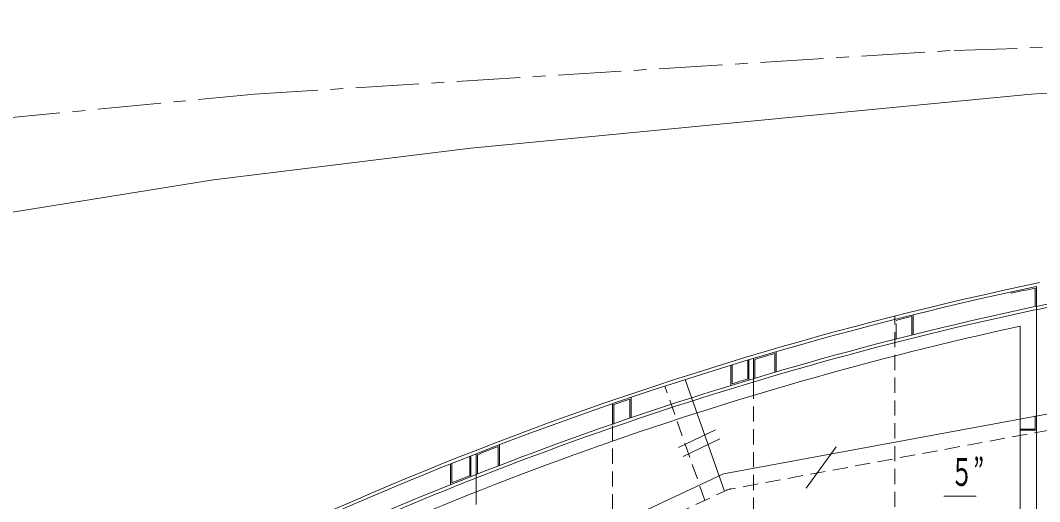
# Model space of a CAD drawing. Units: millimetres, scale not verified. Extents: x -28714 to 28714, y -20310 to 20310.
# Drawn here: x -16330 to -12307, y 2112 to 4011 of the extents above; entities that cross this region are included whole.
import ezdxf
from ezdxf.enums import TextEntityAlignment as Align

# ---------------------------------------------------------------- set-up
doc = ezdxf.new("R2010")
doc.units = ezdxf.units.MM
doc.header["$LTSCALE"] = 50
doc.linetypes.add('CHAIN1', pattern=[8, 5, -1, 1, -1])
doc.linetypes.add('DASHED1', pattern=[1.8, 1.2, -0.6])
for name, color, linetype, lineweight in [('0-0_0', 3, 'Continuous', 18), ('0-1', 4, 'CHAIN1', 18), ('0-2_寸法', 2, 'Continuous', 18)]:
    doc.layers.add(name, color=color, linetype=linetype, lineweight=lineweight)
doc.styles.add('ＭＳ ゴシック', font='')
doc.styles.get('ＭＳ ゴシック').set_extended_font_data('MS Gothic')

msp = doc.modelspace()

# ---------------------------------------------------------------- linework, layer by layer
at = {"layer": '0-0_0'}
for p, q in [((-12419.85, 2939.43), (-12418.53, 2934.52)), ((-12324.79, 2881.96), (-12324.79, 2954.66)), ((-12319.71, -3528.35), (-12319.71, 2960.92)), ((-12811.56, 2842.72), (-12811.56, 2769.42)), ((-12806.48, 2849.22), (-12806.48, 2770.69)), ((-12383.21, -3423.87), (-12383.21, 2804.43)), ((-13351.39, 2696.93), (-13351.39, 2622.84)), ((-13346.31, 2703.71), (-13346.31, 2624.33)), ((-13459.17, 2670.34), (-13459.17, 2596.07)), ((-13454.09, 2671.87), (-13454.09, 2592.3)), ((-13435.77, 2531.5), (-13435.77, 2677.35)), ((-13430.69, 2599.33), (-13430.69, 2673.56)), ((-13525.22, 2650.34), (-13525.22, 2570.64)), ((-13520.14, 2651.89), (-13520.14, 2577.52)), ((-13551.03, 2152.78), (-13705.33, 2593.99)), ((-13992.96, 2498.42), (-13992.96, 2417.81)), ((-13987.88, 2494.8), (-13987.88, 2417.81)), ((-13923.67, 2516.71), (-13923.67, 2441.61)), ((-13918.59, 2523.8), (-13918.59, 2443.33)), ((-13731.89, 2325.94), (-13586.6, 2395.55)), ((-14438.66, 2334.33), (-14438.66, 2254.89)), ((-13714.07, 2290.33), (-13568.78, 2359.94)), ((-14551.14, 2292.92), (-14551.14, 2211.03)), ((-14531.09, 2150.68), (-14531.09, 2300.78)), ((-14526.01, 2220.93), (-14526.01, 2297.31)), ((-14443.74, 2329.12), (-14443.74, 2254.89)), ((-13109.78, 2327.76), (-13228.47, 2164.9)), ((-14632.19, 2260.83), (-14632.19, 2178.73)), ((-14627.11, 2262.86), (-14627.11, 2186.25)), ((-14556.22, 2290.93), (-14556.22, 2214.49))]:
    msp.add_line(p, q, dxfattribs=at)
at = {"layer": '0-0_0', "color": 1, "linetype": 'DASHED1'}
for p, q in [((-12878.57, -3398.67), (-12878.57, 2844.22)), ((-12873.49, 2753.78), (-12873.49, 2827.16)), ((-13628.13, 2116.61), (-13785.95, 2567.9)), ((-13435.77, -3152.26), (-13435.77, 2531.5)), ((-13992.96, -2958.82), (-13992.96, 2417.81)), ((-12090.71, 2427.35), (-13542.93, 2158.86)), ((-13527.5, 2163.82), (-16294.59, 865.69)), ((-14531.09, -2759.74), (-14531.09, 2150.68))]:
    msp.add_line(p, q, dxfattribs=at)
at = {"layer": '0-0_0'}
for points in [[(-16460.42, 3238.81), (-15566.91, 3382.03), (-14552.31, 3506.34), (-12340.41, 3720.31), (-9580.17, 3892.83), (-6518, 3991.25), (-4608.92, 4011.27), (-1845.32, 4011.27)], [(-12319.71, 2882.63), (-11303.86, 3109.96), (-10684.43, 3221.22), (-10098.61, 3313.04), (-9554.18, 3395.82), (-9077.31, 3448.48), (-8508.63, 3517.02), (-7964.29, 3573.12), (-7327.16, 3641.09), (-6232.47, 3726.17), (-5770.13, 3762.1), (-5147.25, 3797.36), (-4613.48, 3824.04)], [(-12319.71, 2869.61), (-11301.35, 3097.51), (-10682.33, 3208.69), (-10096.67, 3300.49), (-9552.53, 3383.23), (-9075.85, 3435.86), (-8507.22, 3504.4), (-7962.97, 3560.49), (-7326, 3628.44), (-6231.49, 3713.51), (-5769.28, 3749.43), (-5146.58, 3784.68), (-4612.84, 3811.36)], [(-12093.44, 2491.42), (-13554.47, 2221.31), (-16321.56, 923.18), (-19078.75, -578.12)]]:
    msp.add_lwpolyline(points, dxfattribs=at)
msp.add_lwpolyline([(-12324.79, 2449.23), (-12324.79, 2398.5), (-12383.21, 2398.5), (-12383.21, 2393.42), (-12319.71, 2393.42), (-12319.71, 2449.23)], close=True, dxfattribs=at)
for radius, start, end in [(14045.7, 101.84103, 121.34603), (14033, 101.90489, 121.34603), (14027.92, 101.93047, 102.32207), (13956.8, 101.97084, 116.23834), (13944.1, 101.98191, 116.26407), (14027.92, 103.97063, 104.23143), (13893.3, 102.29426, 116.97304), (14027.92, 106.25464, 106.59231), (13961.88, 106.79513, 107.05669), (14027.92, 108.70543, 108.98255), (14027.92, 110.9637, 111.32399), (13961.88, 111.56308, 111.87621)]:
    msp.add_arc((-9424.88, -10770.25), radius, start, end, dxfattribs=at)
at = {"layer": '0-1'}
for p, q in [((-15405.08, 3720.31), (-12644.84, 3892.83)), ((-17616.99, 3506.34), (-15405.08, 3720.31))]:
    msp.add_line(p, q, dxfattribs=at)
msp.add_lwpolyline([(-12644.84, 3892.83), (-9582.67, 3991.25), (-7673.59, 4011.27)], dxfattribs=at)
at = {"layer": '0-2_寸法'}
msp.add_line((-12685.67, 2133.57), (-12557.43, 2133.57), dxfattribs=at)

# ---------------------------------------------------------------- texts
at = {"layer": '0-2_寸法', "style": 'ＭＳ ゴシック', "width": 0.6}
msp.add_text('５”', height=110, dxfattribs=at).set_placement((-12659.09, 2141.04), align=Align.BOTTOM_LEFT)

doc.saveas('drawing.dxf')
